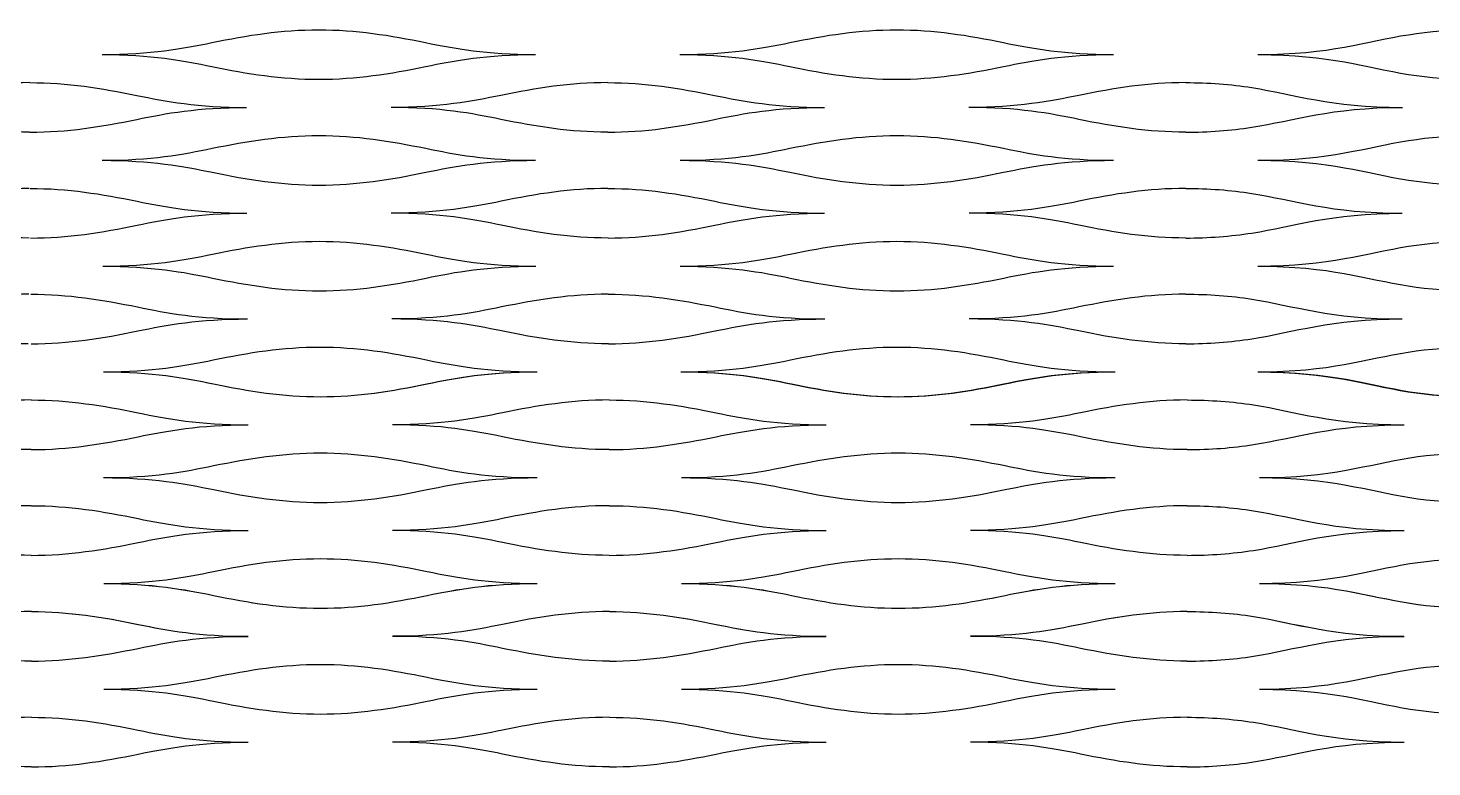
# Model space of a CAD drawing. Header units: millimetres. Extents: x 1 to 583, y -486 to -2.
# Drawn here: x 450.26 to 475.35, y -145.36 to -132.17 of the extents above; entities that cross this region are included whole.
import ezdxf

# ---------------------------------------------------------------- set-up
doc = ezdxf.new("R2010")
doc.units = ezdxf.units.MM
doc.header["$MEASUREMENT"] = 0
doc.layers.add('DEFAULT', color=7, linetype='Continuous')

msp = doc.modelspace()

# ---------------------------------------------------------------- linework, layer by layer
at = {"layer": 'DEFAULT'}
for points, knots in [([(451.586, -132.64), (452.458, -132.64), (453.035, -132.532), (453.55, -132.426), (454.179, -132.296), (454.794, -132.197), (455.459, -132.197), (456.125, -132.197), (456.74, -132.296), (457.369, -132.426), (457.884, -132.532), (458.461, -132.64), (459.333, -132.64)], [0, 0, 0, 0, 1, 1, 1, 2, 2, 2, 3, 3, 3, 4, 4, 4, 4]), ([(461.915, -132.64), (462.787, -132.64), (463.364, -132.532), (463.879, -132.426), (464.508, -132.296), (465.122, -132.197), (465.788, -132.197), (466.454, -132.197), (467.068, -132.296), (467.698, -132.426), (468.212, -132.532), (468.79, -132.64), (469.661, -132.64)], [0, 0, 0, 0, 1, 1, 1, 2, 2, 2, 3, 3, 3, 4, 4, 4, 4]), ([(472.244, -132.64), (473.535, -132.64), (474.18, -132.403), (474.934, -132.285), (475.687, -132.167), (476.548, -132.167), (477.301, -132.285), (478.054, -132.403), (478.699, -132.64), (479.991, -132.64)], [0, 0, 0, 0, 1, 1, 1, 2, 2, 2, 3, 3, 3, 3]), ([(451.586, -132.64), (452.458, -132.64), (453.035, -132.747), (453.55, -132.854), (454.18, -132.983), (454.794, -133.082), (455.46, -133.082), (456.126, -133.082), (456.74, -132.983), (457.369, -132.854), (457.884, -132.747), (458.461, -132.64), (459.333, -132.64)], [0, 0, 0, 0, 1, 1, 1, 2, 2, 2, 3, 3, 3, 4, 4, 4, 4]), ([(461.915, -132.64), (462.787, -132.64), (463.364, -132.747), (463.879, -132.854), (464.508, -132.983), (465.123, -133.082), (465.788, -133.082), (466.454, -133.082), (467.068, -132.983), (467.698, -132.854), (468.213, -132.747), (468.79, -132.64), (469.661, -132.64)], [0, 0, 0, 0, 1, 1, 1, 2, 2, 2, 3, 3, 3, 4, 4, 4, 4]), ([(472.244, -132.64), (473.535, -132.64), (474.18, -132.876), (474.933, -132.994), (475.687, -133.112), (476.547, -133.112), (477.3, -132.994), (478.053, -132.876), (478.699, -132.64), (479.99, -132.64)], [0, 0, 0, 0, 1, 1, 1, 2, 2, 2, 3, 3, 3, 3]), ([(450.291, -133.141), (449.626, -133.141), (449.011, -133.241), (448.382, -133.37), (447.867, -133.477), (447.289, -133.584), (446.417, -133.584)], [0, 0, 0, 0, 1, 1, 1, 2, 2, 2, 2]), ([(450.296, -133.141), (450.962, -133.141), (451.577, -133.241), (452.206, -133.37), (452.721, -133.477), (453.299, -133.584), (454.17, -133.584)], [0, 0, 0, 0, 1, 1, 1, 2, 2, 2, 2]), ([(460.624, -133.141), (459.959, -133.141), (459.344, -133.241), (458.715, -133.37), (458.201, -133.477), (457.624, -133.584), (456.752, -133.584)], [0, 0, 0, 0, 1, 1, 1, 2, 2, 2, 2]), ([(460.624, -133.141), (461.29, -133.141), (461.905, -133.241), (462.534, -133.37), (463.049, -133.477), (463.626, -133.584), (464.498, -133.584)], [0, 0, 0, 0, 1, 1, 1, 2, 2, 2, 2]), ([(470.953, -133.141), (470.287, -133.141), (469.672, -133.241), (469.043, -133.37), (468.528, -133.477), (467.951, -133.584), (467.08, -133.584)], [0, 0, 0, 0, 1, 1, 1, 2, 2, 2, 2]), ([(470.953, -133.141), (471.356, -133.141), (471.76, -133.171), (472.136, -133.23), (472.889, -133.348), (473.535, -133.584), (474.826, -133.584)], [0, 0, 0, 0, 1, 1, 1, 2, 2, 2, 2]), ([(450.289, -134.027), (449.624, -134.027), (449.01, -133.928), (448.381, -133.798), (447.866, -133.692), (447.289, -133.584), (446.417, -133.584)], [0, 0, 0, 0, 1, 1, 1, 2, 2, 2, 2]), ([(450.298, -134.027), (450.964, -134.027), (451.578, -133.928), (452.207, -133.798), (452.721, -133.692), (453.299, -133.584), (454.17, -133.584)], [0, 0, 0, 0, 1, 1, 1, 2, 2, 2, 2]), ([(460.625, -134.027), (459.96, -134.027), (459.345, -133.928), (458.716, -133.798), (458.201, -133.692), (457.624, -133.584), (456.752, -133.584)], [0, 0, 0, 0, 1, 1, 1, 2, 2, 2, 2]), ([(460.625, -134.027), (461.291, -134.027), (461.905, -133.928), (462.534, -133.798), (463.049, -133.692), (463.626, -133.584), (464.498, -133.584)], [0, 0, 0, 0, 1, 1, 1, 2, 2, 2, 2]), ([(470.953, -134.027), (470.287, -134.027), (469.673, -133.928), (469.043, -133.798), (468.528, -133.692), (467.951, -133.584), (467.08, -133.584)], [0, 0, 0, 0, 1, 1, 1, 2, 2, 2, 2]), ([(470.953, -134.027), (471.356, -134.027), (471.76, -133.998), (472.136, -133.939), (472.889, -133.821), (473.535, -133.584), (474.826, -133.584)], [0, 0, 0, 0, 1, 1, 1, 2, 2, 2, 2]), ([(451.59, -134.529), (452.461, -134.529), (453.038, -134.421), (453.553, -134.315), (454.182, -134.185), (454.796, -134.086), (455.462, -134.086), (456.127, -134.086), (456.742, -134.185), (457.371, -134.315), (457.886, -134.421), (458.464, -134.529), (459.335, -134.529)], [0, 0, 0, 0, 1, 1, 1, 2, 2, 2, 3, 3, 3, 4, 4, 4, 4]), ([(461.917, -134.529), (462.788, -134.529), (463.365, -134.421), (463.88, -134.315), (464.509, -134.185), (465.123, -134.086), (465.789, -134.086), (466.454, -134.086), (467.069, -134.185), (467.698, -134.315), (468.213, -134.421), (468.79, -134.529), (469.662, -134.529)], [0, 0, 0, 0, 1, 1, 1, 2, 2, 2, 3, 3, 3, 4, 4, 4, 4]), ([(472.244, -134.529), (473.535, -134.529), (474.18, -134.293), (474.933, -134.175), (475.687, -134.057), (476.547, -134.057), (477.3, -134.175), (478.053, -134.293), (478.699, -134.529), (479.99, -134.529)], [0, 0, 0, 0, 1, 1, 1, 2, 2, 2, 3, 3, 3, 3]), ([(451.59, -134.529), (452.461, -134.529), (453.039, -134.637), (453.554, -134.743), (454.184, -134.873), (454.799, -134.972), (455.464, -134.972), (456.129, -134.972), (456.744, -134.873), (457.372, -134.743), (457.887, -134.637), (458.464, -134.529), (459.335, -134.529)], [0, 0, 0, 0, 1, 1, 1, 2, 2, 2, 3, 3, 3, 4, 4, 4, 4]), ([(461.917, -134.529), (462.788, -134.529), (463.366, -134.637), (463.88, -134.743), (464.51, -134.873), (465.124, -134.972), (465.789, -134.972), (466.455, -134.972), (467.069, -134.873), (467.698, -134.743), (468.213, -134.637), (468.79, -134.529), (469.662, -134.529)], [0, 0, 0, 0, 1, 1, 1, 2, 2, 2, 3, 3, 3, 4, 4, 4, 4]), ([(472.243, -134.529), (473.534, -134.529), (474.18, -134.765), (474.933, -134.883), (475.686, -135.001), (476.546, -135.001), (477.299, -134.883), (478.052, -134.765), (478.698, -134.529), (479.988, -134.529)], [0, 0, 0, 0, 1, 1, 1, 2, 2, 2, 3, 3, 3, 3]), ([(450.286, -135.031), (449.621, -135.031), (449.006, -135.13), (448.376, -135.26), (447.861, -135.366), (447.283, -135.474), (446.412, -135.474)], [0, 0, 0, 0, 1, 1, 1, 2, 2, 2, 2]), ([(450.301, -135.031), (450.967, -135.031), (451.582, -135.13), (452.211, -135.26), (452.726, -135.366), (453.304, -135.474), (454.175, -135.474)], [0, 0, 0, 0, 1, 1, 1, 2, 2, 2, 2]), ([(460.627, -135.031), (459.962, -135.031), (459.347, -135.13), (458.719, -135.26), (458.204, -135.366), (457.628, -135.474), (456.756, -135.474)], [0, 0, 0, 0, 1, 1, 1, 2, 2, 2, 2]), ([(460.627, -135.031), (461.293, -135.031), (461.907, -135.13), (462.536, -135.26), (463.051, -135.366), (463.629, -135.474), (464.5, -135.474)], [0, 0, 0, 0, 1, 1, 1, 2, 2, 2, 2]), ([(470.953, -135.031), (470.287, -135.031), (469.673, -135.13), (469.044, -135.26), (468.529, -135.366), (467.952, -135.474), (467.081, -135.474)], [0, 0, 0, 0, 1, 1, 1, 2, 2, 2, 2]), ([(470.953, -135.031), (471.356, -135.031), (471.759, -135.06), (472.136, -135.12), (472.889, -135.238), (473.534, -135.474), (474.825, -135.474)], [0, 0, 0, 0, 1, 1, 1, 2, 2, 2, 2]), ([(450.282, -135.917), (449.617, -135.917), (449.003, -135.818), (448.374, -135.688), (447.86, -135.581), (447.283, -135.474), (446.412, -135.474)], [0, 0, 0, 0, 1, 1, 1, 2, 2, 2, 2]), ([(450.306, -135.917), (450.971, -135.917), (451.585, -135.818), (452.213, -135.688), (452.727, -135.581), (453.304, -135.474), (454.175, -135.474)], [0, 0, 0, 0, 1, 1, 1, 2, 2, 2, 2]), ([(460.629, -135.917), (459.964, -135.917), (459.349, -135.818), (458.72, -135.688), (458.205, -135.581), (457.628, -135.474), (456.756, -135.474)], [0, 0, 0, 0, 1, 1, 1, 2, 2, 2, 2]), ([(460.629, -135.917), (461.294, -135.917), (461.908, -135.818), (462.537, -135.688), (463.052, -135.581), (463.629, -135.474), (464.5, -135.474)], [0, 0, 0, 0, 1, 1, 1, 2, 2, 2, 2]), ([(470.953, -135.917), (470.287, -135.917), (469.673, -135.818), (469.044, -135.688), (468.529, -135.581), (467.952, -135.474), (467.081, -135.474)], [0, 0, 0, 0, 1, 1, 1, 2, 2, 2, 2]), ([(470.953, -135.917), (471.356, -135.917), (471.759, -135.887), (472.136, -135.828), (472.889, -135.71), (473.534, -135.474), (474.825, -135.474)], [0, 0, 0, 0, 1, 1, 1, 2, 2, 2, 2]), ([(451.598, -136.419), (452.469, -136.419), (453.046, -136.311), (453.56, -136.205), (454.188, -136.075), (454.802, -135.976), (455.467, -135.976), (456.133, -135.976), (456.747, -136.075), (457.377, -136.205), (457.892, -136.311), (458.469, -136.419), (459.34, -136.419)], [0, 0, 0, 0, 1, 1, 1, 2, 2, 2, 3, 3, 3, 4, 4, 4, 4]), ([(461.921, -136.419), (462.792, -136.419), (463.368, -136.311), (463.883, -136.205), (464.511, -136.075), (465.125, -135.976), (465.791, -135.976), (466.456, -135.976), (467.07, -136.075), (467.699, -136.205), (468.214, -136.311), (468.791, -136.419), (469.662, -136.419)], [0, 0, 0, 0, 1, 1, 1, 2, 2, 2, 3, 3, 3, 4, 4, 4, 4]), ([(472.243, -136.419), (473.534, -136.419), (474.18, -136.182), (474.933, -136.064), (475.686, -135.946), (476.546, -135.946), (477.299, -136.064), (478.052, -136.182), (478.698, -136.419), (479.988, -136.419)], [0, 0, 0, 0, 1, 1, 1, 2, 2, 2, 3, 3, 3, 3]), ([(451.598, -136.419), (452.469, -136.419), (453.047, -136.526), (453.562, -136.632), (454.192, -136.762), (454.807, -136.861), (455.472, -136.861), (456.137, -136.861), (456.751, -136.762), (457.379, -136.632), (457.892, -136.526), (458.469, -136.419), (459.34, -136.419)], [0, 0, 0, 0, 1, 1, 1, 2, 2, 2, 3, 3, 3, 4, 4, 4, 4]), ([(461.921, -136.419), (462.792, -136.419), (463.369, -136.526), (463.884, -136.632), (464.513, -136.762), (465.127, -136.861), (465.792, -136.861), (466.457, -136.861), (467.071, -136.762), (467.7, -136.632), (468.214, -136.526), (468.791, -136.419), (469.662, -136.419)], [0, 0, 0, 0, 1, 1, 1, 2, 2, 2, 3, 3, 3, 4, 4, 4, 4]), ([(472.243, -136.419), (473.533, -136.419), (474.178, -136.655), (474.931, -136.773), (475.684, -136.891), (476.544, -136.891), (477.296, -136.773), (478.049, -136.655), (478.694, -136.419), (479.984, -136.419)], [0, 0, 0, 0, 1, 1, 1, 2, 2, 2, 3, 3, 3, 3]), ([(450.275, -136.92), (449.61, -136.92), (448.995, -137.019), (448.366, -137.149), (447.85, -137.256), (447.273, -137.363), (446.402, -137.363)], [0, 0, 0, 0, 1, 1, 1, 2, 2, 2, 2]), ([(450.312, -136.92), (450.977, -136.92), (451.592, -137.019), (452.222, -137.149), (452.737, -137.256), (453.315, -137.363), (454.185, -137.363)], [0, 0, 0, 0, 1, 1, 1, 2, 2, 2, 2]), ([(460.632, -136.92), (459.967, -136.92), (459.354, -137.019), (458.726, -137.149), (458.212, -137.256), (457.636, -137.363), (456.765, -137.363)], [0, 0, 0, 0, 1, 1, 1, 2, 2, 2, 2]), ([(460.632, -136.92), (461.298, -136.92), (461.912, -137.019), (462.541, -137.149), (463.056, -137.256), (463.633, -137.363), (464.504, -137.363)], [0, 0, 0, 0, 1, 1, 1, 2, 2, 2, 2]), ([(470.953, -136.92), (470.287, -136.92), (469.673, -137.019), (469.045, -137.149), (468.531, -137.256), (467.954, -137.363), (467.083, -137.363)], [0, 0, 0, 0, 1, 1, 1, 2, 2, 2, 2]), ([(470.953, -136.92), (471.356, -136.92), (471.759, -136.95), (472.135, -137.009), (472.888, -137.127), (473.533, -137.363), (474.823, -137.363)], [0, 0, 0, 0, 1, 1, 1, 2, 2, 2, 2]), ([(450.267, -137.806), (449.603, -137.806), (448.99, -137.707), (448.362, -137.577), (447.849, -137.471), (447.273, -137.363), (446.402, -137.363)], [0, 0, 0, 0, 1, 1, 1, 2, 2, 2, 2]), ([(450.32, -137.806), (450.985, -137.806), (451.598, -137.707), (452.225, -137.577), (452.739, -137.471), (453.315, -137.363), (454.185, -137.363)], [0, 0, 0, 0, 1, 1, 1, 2, 2, 2, 2]), ([(460.636, -137.806), (459.971, -137.806), (459.357, -137.707), (458.728, -137.577), (458.213, -137.471), (457.636, -137.363), (456.765, -137.363)], [0, 0, 0, 0, 1, 1, 1, 2, 2, 2, 2]), ([(460.636, -137.806), (461.301, -137.806), (461.915, -137.707), (462.543, -137.577), (463.057, -137.471), (463.633, -137.363), (464.504, -137.363)], [0, 0, 0, 0, 1, 1, 1, 2, 2, 2, 2]), ([(470.953, -137.806), (470.288, -137.806), (469.674, -137.707), (469.045, -137.577), (468.531, -137.471), (467.954, -137.363), (467.083, -137.363)], [0, 0, 0, 0, 1, 1, 1, 2, 2, 2, 2]), ([(470.953, -137.806), (471.356, -137.806), (471.759, -137.776), (472.135, -137.718), (472.888, -137.599), (473.533, -137.363), (474.823, -137.363)], [0, 0, 0, 0, 1, 1, 1, 2, 2, 2, 2]), ([(451.614, -138.308), (452.484, -138.308), (453.06, -138.2), (453.573, -138.094), (454.201, -137.964), (454.814, -137.865), (455.478, -137.865), (456.143, -137.865), (456.758, -137.964), (457.387, -138.094), (457.902, -138.2), (458.479, -138.308), (459.349, -138.308)], [0, 0, 0, 0, 1, 1, 1, 2, 2, 2, 3, 3, 3, 4, 4, 4, 4]), ([(461.928, -138.308), (462.798, -138.308), (463.374, -138.2), (463.888, -138.094), (464.516, -137.964), (465.13, -137.865), (465.794, -137.865), (466.459, -137.865), (467.073, -137.964), (467.702, -138.094), (468.216, -138.2), (468.793, -138.308), (469.663, -138.308)], [0, 0, 0, 0, 1, 1, 1, 2, 2, 2, 3, 3, 3, 4, 4, 4, 4]), ([(472.243, -138.308), (473.533, -138.308), (474.178, -138.072), (474.931, -137.954), (475.684, -137.836), (476.544, -137.836), (477.296, -137.954), (478.049, -138.072), (478.694, -138.308), (479.984, -138.308)], [0, 0, 0, 0, 1, 1, 1, 2, 2, 2, 3, 3, 3, 3]), ([(451.614, -138.308), (452.484, -138.308), (453.062, -138.415), (453.577, -138.522), (454.207, -138.652), (454.822, -138.751), (455.486, -138.751), (456.151, -138.751), (456.763, -138.652), (457.39, -138.522), (457.903, -138.415), (458.479, -138.308), (459.349, -138.308)], [0, 0, 0, 0, 1, 1, 1, 2, 2, 2, 3, 3, 3, 4, 4, 4, 4]), ([(451.614, -138.308), (452.485, -138.308), (453.063, -138.416), (453.578, -138.522), (454.207, -138.652), (454.821, -138.751), (455.487, -138.751), (456.153, -138.751), (456.767, -138.652), (457.397, -138.522), (457.911, -138.416), (458.489, -138.308), (459.361, -138.308)], [0, 0, 0, 0, 1, 1, 1, 2, 2, 2, 3, 3, 3, 4, 4, 4, 4]), ([(461.928, -138.308), (462.798, -138.308), (463.375, -138.415), (463.89, -138.522), (464.519, -138.652), (465.133, -138.751), (465.797, -138.751), (466.462, -138.751), (467.075, -138.652), (467.703, -138.522), (468.217, -138.415), (468.793, -138.308), (469.663, -138.308)], [0, 0, 0, 0, 1, 1, 1, 2, 2, 2, 3, 3, 3, 4, 4, 4, 4]), ([(461.943, -138.308), (462.815, -138.308), (463.392, -138.416), (463.907, -138.522), (464.536, -138.652), (465.151, -138.751), (465.816, -138.751), (466.482, -138.751), (467.097, -138.652), (467.726, -138.522), (468.241, -138.416), (468.818, -138.308), (469.69, -138.308)], [0, 0, 0, 0, 1, 1, 1, 2, 2, 2, 3, 3, 3, 4, 4, 4, 4]), ([(472.242, -138.308), (473.531, -138.308), (474.176, -138.544), (474.928, -138.662), (475.68, -138.78), (476.539, -138.78), (477.291, -138.662), (478.043, -138.544), (478.688, -138.308), (479.977, -138.308)], [0, 0, 0, 0, 1, 1, 1, 2, 2, 2, 3, 3, 3, 3]), ([(472.272, -138.308), (473.563, -138.308), (474.209, -138.544), (474.962, -138.662), (475.716, -138.78), (476.576, -138.78), (477.329, -138.662), (478.083, -138.544), (478.728, -138.308), (480.019, -138.308)], [0, 0, 0, 0, 1, 1, 1, 2, 2, 2, 3, 3, 3, 3]), ([(450.322, -138.81), (449.657, -138.81), (449.042, -138.909), (448.413, -139.039), (447.898, -139.145), (447.321, -139.253), (446.449, -139.253)], [0, 0, 0, 0, 1, 1, 1, 2, 2, 2, 2]), ([(450.322, -138.81), (450.988, -138.81), (451.603, -138.909), (452.232, -139.039), (452.747, -139.145), (453.324, -139.253), (454.196, -139.253)], [0, 0, 0, 0, 1, 1, 1, 2, 2, 2, 2]), ([(460.652, -138.81), (459.986, -138.81), (459.371, -138.909), (458.742, -139.039), (458.227, -139.145), (457.65, -139.253), (456.778, -139.253)], [0, 0, 0, 0, 1, 1, 1, 2, 2, 2, 2]), ([(460.652, -138.81), (461.317, -138.81), (461.932, -138.909), (462.561, -139.039), (463.076, -139.145), (463.654, -139.253), (464.525, -139.253)], [0, 0, 0, 0, 1, 1, 1, 2, 2, 2, 2]), ([(470.981, -138.81), (470.315, -138.81), (469.701, -138.909), (469.072, -139.039), (468.557, -139.145), (467.979, -139.253), (467.108, -139.253)], [0, 0, 0, 0, 1, 1, 1, 2, 2, 2, 2]), ([(470.981, -138.81), (471.385, -138.81), (471.788, -138.839), (472.165, -138.898), (472.918, -139.016), (473.563, -139.253), (474.855, -139.253)], [0, 0, 0, 0, 1, 1, 1, 2, 2, 2, 2]), ([(450.322, -139.696), (449.657, -139.696), (449.042, -139.596), (448.413, -139.467), (447.898, -139.36), (447.321, -139.253), (446.449, -139.253)], [0, 0, 0, 0, 1, 1, 1, 2, 2, 2, 2]), ([(450.322, -139.696), (450.988, -139.696), (451.603, -139.596), (452.232, -139.467), (452.747, -139.36), (453.324, -139.253), (454.196, -139.253)], [0, 0, 0, 0, 1, 1, 1, 2, 2, 2, 2]), ([(460.652, -139.696), (459.986, -139.696), (459.372, -139.596), (458.742, -139.467), (458.227, -139.36), (457.65, -139.253), (456.778, -139.253)], [0, 0, 0, 0, 1, 1, 1, 2, 2, 2, 2]), ([(460.652, -139.696), (461.317, -139.696), (461.932, -139.596), (462.561, -139.467), (463.076, -139.36), (463.654, -139.253), (464.525, -139.253)], [0, 0, 0, 0, 1, 1, 1, 2, 2, 2, 2]), ([(470.981, -139.696), (470.315, -139.696), (469.701, -139.596), (469.072, -139.467), (468.557, -139.36), (467.979, -139.253), (467.108, -139.253)], [0, 0, 0, 0, 1, 1, 1, 2, 2, 2, 2]), ([(470.981, -139.696), (471.385, -139.696), (471.788, -139.666), (472.165, -139.607), (472.918, -139.489), (473.563, -139.253), (474.855, -139.253)], [0, 0, 0, 0, 1, 1, 1, 2, 2, 2, 2]), ([(472.272, -140.197), (473.563, -140.197), (474.209, -139.961), (474.962, -139.843), (475.716, -139.725), (476.576, -139.725), (477.329, -139.843), (478.083, -139.961), (478.728, -140.197), (480.019, -140.197)], [0, 0, 0, 0, 1, 1, 1, 2, 2, 2, 3, 3, 3, 3]), ([(451.614, -140.197), (452.485, -140.197), (453.063, -140.09), (453.578, -139.983), (454.207, -139.854), (454.821, -139.755), (455.487, -139.755), (456.153, -139.755), (456.767, -139.854), (457.397, -139.983), (457.912, -140.09), (458.489, -140.197), (459.361, -140.197)], [0, 0, 0, 0, 1, 1, 1, 2, 2, 2, 3, 3, 3, 4, 4, 4, 4]), ([(461.943, -140.197), (462.815, -140.197), (463.392, -140.09), (463.907, -139.983), (464.536, -139.854), (465.151, -139.755), (465.816, -139.755), (466.482, -139.755), (467.097, -139.854), (467.726, -139.983), (468.241, -140.09), (468.818, -140.197), (469.69, -140.197)], [0, 0, 0, 0, 1, 1, 1, 2, 2, 2, 3, 3, 3, 4, 4, 4, 4]), ([(451.614, -140.197), (452.485, -140.197), (453.063, -140.305), (453.578, -140.411), (454.207, -140.541), (454.822, -140.64), (455.487, -140.64), (456.153, -140.64), (456.768, -140.541), (457.397, -140.411), (457.912, -140.305), (458.489, -140.197), (459.361, -140.197)], [0, 0, 0, 0, 1, 1, 1, 2, 2, 2, 3, 3, 3, 4, 4, 4, 4]), ([(461.943, -140.197), (462.815, -140.197), (463.392, -140.305), (463.907, -140.411), (464.536, -140.541), (465.151, -140.64), (465.816, -140.64), (466.482, -140.64), (467.097, -140.541), (467.726, -140.411), (468.241, -140.305), (468.818, -140.197), (469.69, -140.197)], [0, 0, 0, 0, 1, 1, 1, 2, 2, 2, 3, 3, 3, 4, 4, 4, 4]), ([(472.272, -140.197), (473.563, -140.197), (474.209, -140.434), (474.962, -140.552), (475.716, -140.67), (476.576, -140.67), (477.329, -140.552), (478.082, -140.434), (478.728, -140.197), (480.019, -140.197)], [0, 0, 0, 0, 1, 1, 1, 2, 2, 2, 3, 3, 3, 3]), ([(450.322, -140.699), (449.656, -140.699), (449.042, -140.798), (448.412, -140.928), (447.897, -141.034), (447.32, -141.142), (446.448, -141.142)], [0, 0, 0, 0, 1, 1, 1, 2, 2, 2, 2]), ([(450.323, -140.699), (450.988, -140.699), (451.603, -140.798), (452.232, -140.928), (452.747, -141.034), (453.325, -141.142), (454.196, -141.142)], [0, 0, 0, 0, 1, 1, 1, 2, 2, 2, 2]), ([(460.652, -140.699), (459.986, -140.699), (459.372, -140.798), (458.743, -140.928), (458.228, -141.034), (457.65, -141.142), (456.779, -141.142)], [0, 0, 0, 0, 1, 1, 1, 2, 2, 2, 2]), ([(460.652, -140.699), (461.318, -140.699), (461.932, -140.798), (462.562, -140.928), (463.077, -141.034), (463.654, -141.142), (464.525, -141.142)], [0, 0, 0, 0, 1, 1, 1, 2, 2, 2, 2]), ([(470.981, -140.699), (470.315, -140.699), (469.701, -140.798), (469.072, -140.928), (468.557, -141.034), (467.979, -141.142), (467.108, -141.142)], [0, 0, 0, 0, 1, 1, 1, 2, 2, 2, 2]), ([(470.981, -140.699), (471.385, -140.699), (471.788, -140.729), (472.165, -140.788), (472.918, -140.906), (473.563, -141.142), (474.855, -141.142)], [0, 0, 0, 0, 1, 1, 1, 2, 2, 2, 2]), ([(450.321, -141.585), (449.656, -141.585), (449.041, -141.486), (448.412, -141.356), (447.897, -141.25), (447.32, -141.142), (446.448, -141.142)], [0, 0, 0, 0, 1, 1, 1, 2, 2, 2, 2]), ([(450.323, -141.585), (450.989, -141.585), (451.604, -141.486), (452.233, -141.356), (452.748, -141.25), (453.325, -141.142), (454.196, -141.142)], [0, 0, 0, 0, 1, 1, 1, 2, 2, 2, 2]), ([(460.652, -141.585), (459.987, -141.585), (459.372, -141.486), (458.743, -141.356), (458.228, -141.25), (457.65, -141.142), (456.779, -141.142)], [0, 0, 0, 0, 1, 1, 1, 2, 2, 2, 2]), ([(460.652, -141.585), (461.318, -141.585), (461.932, -141.486), (462.562, -141.356), (463.077, -141.25), (463.654, -141.142), (464.525, -141.142)], [0, 0, 0, 0, 1, 1, 1, 2, 2, 2, 2]), ([(470.981, -141.585), (470.315, -141.585), (469.701, -141.486), (469.072, -141.356), (468.557, -141.25), (467.979, -141.142), (467.108, -141.142)], [0, 0, 0, 0, 1, 1, 1, 2, 2, 2, 2]), ([(470.981, -141.585), (471.385, -141.585), (471.788, -141.555), (472.165, -141.496), (472.918, -141.378), (473.563, -141.142), (474.855, -141.142)], [0, 0, 0, 0, 1, 1, 1, 2, 2, 2, 2]), ([(451.615, -142.087), (452.486, -142.087), (453.064, -141.979), (453.579, -141.873), (454.208, -141.743), (454.822, -141.644), (455.488, -141.644), (456.153, -141.644), (456.768, -141.743), (457.398, -141.873), (457.912, -141.979), (458.49, -142.087), (459.361, -142.087)], [0, 0, 0, 0, 1, 1, 1, 2, 2, 2, 3, 3, 3, 4, 4, 4, 4]), ([(461.944, -142.087), (462.815, -142.087), (463.392, -141.979), (463.907, -141.873), (464.536, -141.743), (465.151, -141.644), (465.817, -141.644), (466.482, -141.644), (467.097, -141.743), (467.726, -141.873), (468.241, -141.979), (468.818, -142.087), (469.69, -142.087)], [0, 0, 0, 0, 1, 1, 1, 2, 2, 2, 3, 3, 3, 4, 4, 4, 4]), ([(472.272, -142.087), (473.563, -142.087), (474.209, -141.851), (474.962, -141.733), (475.716, -141.614), (476.576, -141.614), (477.329, -141.733), (478.082, -141.851), (478.728, -142.087), (480.019, -142.087)], [0, 0, 0, 0, 1, 1, 1, 2, 2, 2, 3, 3, 3, 3]), ([(451.615, -142.087), (452.486, -142.087), (453.064, -142.194), (453.579, -142.301), (454.208, -142.431), (454.823, -142.53), (455.489, -142.53), (456.154, -142.53), (456.769, -142.431), (457.398, -142.301), (457.913, -142.194), (458.49, -142.087), (459.361, -142.087)], [0, 0, 0, 0, 1, 1, 1, 2, 2, 2, 3, 3, 3, 4, 4, 4, 4]), ([(451.615, -142.087), (452.486, -142.087), (453.064, -142.195), (453.579, -142.301), (454.208, -142.431), (454.822, -142.53), (455.488, -142.53), (456.154, -142.53), (456.768, -142.431), (457.398, -142.301), (457.913, -142.195), (458.49, -142.087), (459.362, -142.087)], [0, 0, 0, 0, 1, 1, 1, 2, 2, 2, 3, 3, 3, 4, 4, 4, 4]), ([(461.944, -142.087), (462.815, -142.087), (463.393, -142.194), (463.908, -142.301), (464.537, -142.431), (465.151, -142.53), (465.817, -142.53), (466.483, -142.53), (467.097, -142.431), (467.726, -142.301), (468.241, -142.194), (468.818, -142.087), (469.69, -142.087)], [0, 0, 0, 0, 1, 1, 1, 2, 2, 2, 3, 3, 3, 4, 4, 4, 4]), ([(461.944, -142.087), (462.816, -142.087), (463.393, -142.195), (463.908, -142.301), (464.537, -142.431), (465.152, -142.53), (465.818, -142.53), (466.483, -142.53), (467.098, -142.431), (467.727, -142.301), (468.242, -142.195), (468.82, -142.087), (469.691, -142.087)], [0, 0, 0, 0, 1, 1, 1, 2, 2, 2, 3, 3, 3, 4, 4, 4, 4]), ([(472.272, -142.087), (473.563, -142.087), (474.209, -142.323), (474.962, -142.441), (475.715, -142.559), (476.576, -142.559), (477.329, -142.441), (478.082, -142.323), (478.728, -142.087), (480.019, -142.087)], [0, 0, 0, 0, 1, 1, 1, 2, 2, 2, 3, 3, 3, 3]), ([(472.273, -142.087), (473.565, -142.087), (474.21, -142.323), (474.963, -142.441), (475.717, -142.559), (476.578, -142.559), (477.331, -142.441), (478.084, -142.323), (478.729, -142.087), (480.021, -142.087)], [0, 0, 0, 0, 1, 1, 1, 2, 2, 2, 3, 3, 3, 3]), ([(450.32, -142.589), (449.654, -142.589), (449.04, -142.688), (448.41, -142.818), (447.895, -142.924), (447.318, -143.031), (446.446, -143.031)], [0, 0, 0, 0, 1, 1, 1, 2, 2, 2, 2]), ([(450.324, -142.589), (449.658, -142.589), (449.043, -142.688), (448.414, -142.818), (447.899, -142.924), (447.322, -143.032), (446.45, -143.032)], [0, 0, 0, 0, 1, 1, 1, 2, 2, 2, 2]), ([(450.324, -142.589), (450.989, -142.589), (451.604, -142.688), (452.233, -142.818), (452.748, -142.924), (453.326, -143.032), (454.197, -143.032)], [0, 0, 0, 0, 1, 1, 1, 2, 2, 2, 2]), ([(450.325, -142.589), (450.99, -142.589), (451.605, -142.688), (452.235, -142.818), (452.75, -142.924), (453.327, -143.031), (454.199, -143.031)], [0, 0, 0, 0, 1, 1, 1, 2, 2, 2, 2]), ([(460.653, -142.589), (459.987, -142.589), (459.373, -142.688), (458.743, -142.818), (458.229, -142.924), (457.651, -143.032), (456.779, -143.032)], [0, 0, 0, 0, 1, 1, 1, 2, 2, 2, 2]), ([(460.653, -142.589), (459.987, -142.589), (459.373, -142.688), (458.744, -142.818), (458.229, -142.924), (457.652, -143.031), (456.781, -143.031)], [0, 0, 0, 0, 1, 1, 1, 2, 2, 2, 2]), ([(460.653, -142.589), (461.319, -142.589), (461.933, -142.688), (462.563, -142.818), (463.077, -142.924), (463.655, -143.031), (464.526, -143.031)], [0, 0, 0, 0, 1, 1, 1, 2, 2, 2, 2]), ([(460.653, -142.589), (461.319, -142.589), (461.933, -142.688), (462.562, -142.818), (463.077, -142.924), (463.655, -143.032), (464.526, -143.032)], [0, 0, 0, 0, 1, 1, 1, 2, 2, 2, 2]), ([(470.981, -142.589), (470.316, -142.589), (469.701, -142.688), (469.072, -142.818), (468.557, -142.924), (467.98, -143.031), (467.108, -143.031)], [0, 0, 0, 0, 1, 1, 1, 2, 2, 2, 2]), ([(470.982, -142.589), (470.317, -142.589), (469.702, -142.688), (469.073, -142.818), (468.558, -142.924), (467.98, -143.032), (467.109, -143.032)], [0, 0, 0, 0, 1, 1, 1, 2, 2, 2, 2]), ([(470.981, -142.589), (471.384, -142.589), (471.788, -142.618), (472.165, -142.677), (472.918, -142.795), (473.563, -143.031), (474.854, -143.031)], [0, 0, 0, 0, 1, 1, 1, 2, 2, 2, 2]), ([(470.982, -142.589), (471.386, -142.589), (471.789, -142.618), (472.166, -142.677), (472.919, -142.795), (473.565, -143.032), (474.856, -143.032)], [0, 0, 0, 0, 1, 1, 1, 2, 2, 2, 2]), ([(450.323, -143.474), (449.658, -143.474), (449.043, -143.375), (448.414, -143.246), (447.899, -143.139), (447.322, -143.032), (446.45, -143.032)], [0, 0, 0, 0, 1, 1, 1, 2, 2, 2, 2]), ([(450.324, -143.474), (450.989, -143.474), (451.604, -143.375), (452.233, -143.246), (452.748, -143.139), (453.326, -143.032), (454.197, -143.032)], [0, 0, 0, 0, 1, 1, 1, 2, 2, 2, 2]), ([(460.653, -143.474), (459.987, -143.474), (459.373, -143.375), (458.744, -143.246), (458.229, -143.139), (457.651, -143.032), (456.779, -143.032)], [0, 0, 0, 0, 1, 1, 1, 2, 2, 2, 2]), ([(460.653, -143.474), (461.319, -143.474), (461.933, -143.375), (462.563, -143.246), (463.077, -143.139), (463.655, -143.032), (464.526, -143.032)], [0, 0, 0, 0, 1, 1, 1, 2, 2, 2, 2]), ([(470.982, -143.474), (470.317, -143.474), (469.702, -143.375), (469.073, -143.246), (468.558, -143.139), (467.98, -143.032), (467.109, -143.032)], [0, 0, 0, 0, 1, 1, 1, 2, 2, 2, 2]), ([(470.982, -143.474), (471.386, -143.474), (471.789, -143.445), (472.166, -143.386), (472.919, -143.268), (473.565, -143.032), (474.856, -143.032)], [0, 0, 0, 0, 1, 1, 1, 2, 2, 2, 2]), ([(472.273, -143.976), (473.565, -143.976), (474.21, -143.74), (474.963, -143.622), (475.717, -143.504), (476.578, -143.504), (477.331, -143.622), (478.084, -143.74), (478.729, -143.976), (480.021, -143.976)], [0, 0, 0, 0, 1, 1, 1, 2, 2, 2, 3, 3, 3, 3]), ([(451.615, -143.976), (452.487, -143.976), (453.064, -143.869), (453.579, -143.762), (454.208, -143.632), (454.823, -143.533), (455.488, -143.533), (456.154, -143.533), (456.769, -143.632), (457.398, -143.762), (457.913, -143.869), (458.49, -143.976), (459.362, -143.976)], [0, 0, 0, 0, 1, 1, 1, 2, 2, 2, 3, 3, 3, 4, 4, 4, 4]), ([(461.944, -143.976), (462.816, -143.976), (463.393, -143.869), (463.908, -143.762), (464.537, -143.632), (465.152, -143.533), (465.818, -143.533), (466.483, -143.533), (467.098, -143.632), (467.727, -143.762), (468.242, -143.869), (468.82, -143.976), (469.691, -143.976)], [0, 0, 0, 0, 1, 1, 1, 2, 2, 2, 3, 3, 3, 4, 4, 4, 4]), ([(451.615, -143.976), (452.487, -143.976), (453.064, -144.084), (453.579, -144.19), (454.208, -144.32), (454.823, -144.419), (455.488, -144.419), (456.154, -144.419), (456.769, -144.32), (457.398, -144.19), (457.913, -144.084), (458.49, -143.976), (459.362, -143.976)], [0, 0, 0, 0, 1, 1, 1, 2, 2, 2, 3, 3, 3, 4, 4, 4, 4]), ([(461.944, -143.976), (462.816, -143.976), (463.393, -144.084), (463.908, -144.19), (464.537, -144.32), (465.152, -144.419), (465.818, -144.419), (466.483, -144.419), (467.098, -144.32), (467.727, -144.19), (468.242, -144.084), (468.82, -143.976), (469.691, -143.976)], [0, 0, 0, 0, 1, 1, 1, 2, 2, 2, 3, 3, 3, 4, 4, 4, 4]), ([(472.273, -143.976), (473.565, -143.976), (474.21, -144.212), (474.963, -144.331), (475.717, -144.449), (476.577, -144.449), (477.331, -144.331), (478.084, -144.212), (478.729, -143.976), (480.021, -143.976)], [0, 0, 0, 0, 1, 1, 1, 2, 2, 2, 3, 3, 3, 3]), ([(450.323, -144.478), (449.657, -144.478), (449.043, -144.577), (448.413, -144.707), (447.898, -144.813), (447.321, -144.921), (446.449, -144.921)], [0, 0, 0, 0, 1, 1, 1, 2, 2, 2, 2]), ([(450.324, -144.478), (450.99, -144.478), (451.604, -144.577), (452.234, -144.707), (452.749, -144.813), (453.326, -144.921), (454.198, -144.921)], [0, 0, 0, 0, 1, 1, 1, 2, 2, 2, 2]), ([(460.653, -144.478), (459.988, -144.478), (459.373, -144.577), (458.744, -144.707), (458.229, -144.813), (457.652, -144.921), (456.78, -144.921)], [0, 0, 0, 0, 1, 1, 1, 2, 2, 2, 2]), ([(460.653, -144.478), (461.319, -144.478), (461.934, -144.577), (462.563, -144.707), (463.078, -144.813), (463.655, -144.921), (464.527, -144.921)], [0, 0, 0, 0, 1, 1, 1, 2, 2, 2, 2]), ([(470.982, -144.478), (470.317, -144.478), (469.702, -144.577), (469.073, -144.707), (468.558, -144.813), (467.98, -144.921), (467.109, -144.921)], [0, 0, 0, 0, 1, 1, 1, 2, 2, 2, 2]), ([(470.982, -144.478), (471.386, -144.478), (471.789, -144.508), (472.166, -144.567), (472.919, -144.685), (473.565, -144.921), (474.856, -144.921)], [0, 0, 0, 0, 1, 1, 1, 2, 2, 2, 2]), ([(450.322, -145.364), (449.657, -145.364), (449.042, -145.265), (448.413, -145.135), (447.898, -145.029), (447.321, -144.921), (446.449, -144.921)], [0, 0, 0, 0, 1, 1, 1, 2, 2, 2, 2]), ([(450.325, -145.364), (450.99, -145.364), (451.605, -145.265), (452.234, -145.135), (452.749, -145.029), (453.326, -144.921), (454.198, -144.921)], [0, 0, 0, 0, 1, 1, 1, 2, 2, 2, 2]), ([(460.654, -145.364), (459.988, -145.364), (459.373, -145.265), (458.744, -145.135), (458.229, -145.029), (457.652, -144.921), (456.78, -144.921)], [0, 0, 0, 0, 1, 1, 1, 2, 2, 2, 2]), ([(460.654, -145.364), (461.319, -145.364), (461.934, -145.265), (462.563, -145.135), (463.078, -145.029), (463.655, -144.921), (464.527, -144.921)], [0, 0, 0, 0, 1, 1, 1, 2, 2, 2, 2]), ([(470.982, -145.364), (470.317, -145.364), (469.702, -145.265), (469.073, -145.135), (468.558, -145.029), (467.98, -144.921), (467.109, -144.921)], [0, 0, 0, 0, 1, 1, 1, 2, 2, 2, 2]), ([(470.982, -145.364), (471.386, -145.364), (471.789, -145.334), (472.166, -145.275), (472.919, -145.157), (473.565, -144.921), (474.856, -144.921)], [0, 0, 0, 0, 1, 1, 1, 2, 2, 2, 2])]:
    msp.add_open_spline(points, degree=3, knots=knots, dxfattribs=at)

doc.saveas('drawing.dxf')
